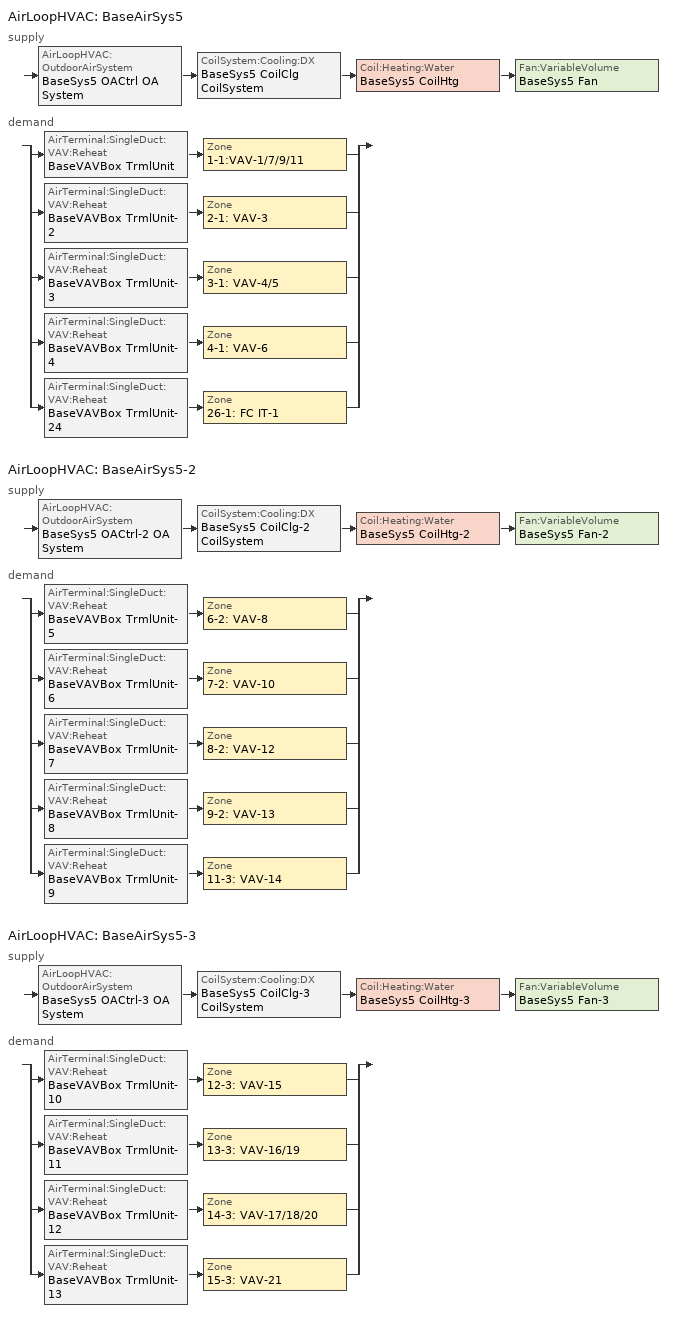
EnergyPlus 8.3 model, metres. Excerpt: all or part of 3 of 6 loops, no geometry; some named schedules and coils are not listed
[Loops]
AirLoopHVAC 'BaseAirSys5'
 supply: AirLoopHVAC:OutdoorAirSystem 'BaseSys5 OACtrl OA System' > CoilSystem:Cooling:DX 'BaseSys5 CoilClg CoilSystem' > Coil:Heating:Water 'BaseSys5 CoilHtg' > Fan:VariableVolume 'BaseSys5 Fan'
 demand: split
  | AirTerminal:SingleDuct:VAV:Reheat 'BaseVAVBox TrmlUnit' > Zone '1-1:VAV-1/7/9/11'
  | AirTerminal:SingleDuct:VAV:Reheat 'BaseVAVBox TrmlUnit-2' > Zone '2-1: VAV-3'
  | AirTerminal:SingleDuct:VAV:Reheat 'BaseVAVBox TrmlUnit-3' > Zone '3-1: VAV-4/5'
  | AirTerminal:SingleDuct:VAV:Reheat 'BaseVAVBox TrmlUnit-4' > Zone '4-1: VAV-6'
  | AirTerminal:SingleDuct:VAV:Reheat 'BaseVAVBox TrmlUnit-24' > Zone '26-1: FC IT-1'
AirLoopHVAC 'BaseAirSys5-2'
 supply: AirLoopHVAC:OutdoorAirSystem 'BaseSys5 OACtrl-2 OA System' > CoilSystem:Cooling:DX 'BaseSys5 CoilClg-2 CoilSystem' > Coil:Heating:Water 'BaseSys5 CoilHtg-2' > Fan:VariableVolume 'BaseSys5 Fan-2'
 demand: split
  | AirTerminal:SingleDuct:VAV:Reheat 'BaseVAVBox TrmlUnit-5' > Zone '6-2: VAV-8'
  | AirTerminal:SingleDuct:VAV:Reheat 'BaseVAVBox TrmlUnit-6' > Zone '7-2: VAV-10'
  | AirTerminal:SingleDuct:VAV:Reheat 'BaseVAVBox TrmlUnit-7' > Zone '8-2: VAV-12'
  | AirTerminal:SingleDuct:VAV:Reheat 'BaseVAVBox TrmlUnit-8' > Zone '9-2: VAV-13'
  | AirTerminal:SingleDuct:VAV:Reheat 'BaseVAVBox TrmlUnit-9' > Zone '11-3: VAV-14'
AirLoopHVAC 'BaseAirSys5-3'
 supply: AirLoopHVAC:OutdoorAirSystem 'BaseSys5 OACtrl-3 OA System' > CoilSystem:Cooling:DX 'BaseSys5 CoilClg-3 CoilSystem' > Coil:Heating:Water 'BaseSys5 CoilHtg-3' > Fan:VariableVolume 'BaseSys5 Fan-3'
 demand: split
  | AirTerminal:SingleDuct:VAV:Reheat 'BaseVAVBox TrmlUnit-10' > Zone '12-3: VAV-15'
  | AirTerminal:SingleDuct:VAV:Reheat 'BaseVAVBox TrmlUnit-11' > Zone '13-3: VAV-16/19'
  | AirTerminal:SingleDuct:VAV:Reheat 'BaseVAVBox TrmlUnit-12' > Zone '14-3: VAV-17/18/20'
  | AirTerminal:SingleDuct:VAV:Reheat 'BaseVAVBox TrmlUnit-13' > Zone '15-3: VAV-21'
[SizingPeriod:DesignDay] Day of Month=21; Day Type=SummerDesignDay; Dry-Bulb Temperature Range Modifier Type=DefaultMultipliers; Humidity Condition Type=Wetbulb; Barometric Pressure {Pa}=101313; Rain Indicator=No; Snow Indicator=No; Daylight Saving Time Indicator=No; Solar Model Indicator=ASHRAETau
Name | Month | Maximum Dry-Bulb Temperature {C} | Daily Dry-Bulb Temperature Range {deltaC} | Wetbulb or DewPoint at Maximum Dry-Bulb {C} | Wind Speed {m/s} | Wind Direction {deg} | ASHRAE Clear Sky Optical Depth for Beam Irradiance (taub) | ASHRAE Clear Sky Optical Depth for Diffuse Irradiance (taud)
OAKLAND-METROPOLITAN-ARP JUL Clg 0.4% Condns DB=>MCWB | 7 | 30 | 7.5 | 19.6 | 4.5 | 270 | 0.374 | 2.387
OAKLAND-METROPOLITAN-ARP JUN Clg 0.4% Condns DB=>MCWB | 6 | 31.4 | 9.2 | 18.7 | 5.4 | 315 | 0.354 | 2.493
OAKLAND-METROPOLITAN-ARP NOV Clg 0.4% Condns DB=>MCWB | 11 | 23.3 | 5.4 | 16.6 | 3.7 | 270 | 0.321 | 2.602
OAKLAND-METROPOLITAN-ARP OCT Clg 0.4% Condns DB=>MCWB | 10 | 28.9 | 9.7 | 15.3 | 6.4 | 45 | 0.338 | 2.525
OAKLAND-METROPOLITAN-ARP SEP Clg 0.4% Condns DB=>MCWB | 9 | 31.5 | 9.1 | 19.1 | 5.5 | 292 | 0.355 | 2.502
[ZoneControl:Thermostat] Control Object Type 1=ThermostatSetpoint:DualSetpoint
Name | Zone or ZoneList | Control Type Schedule | Control Name 1
1-1:VAV-1/7/9/11 Thermostat | 1-1:VAV-1/7/9/11 | 1-1:VAV-1/7/9/11 Thermostat Schedule | 1-1:VAV-1/7/9/11 Thermostat
11-3: VAV-14 Thermostat | 11-3: VAV-14 | 11-3: VAV-14 Thermostat Schedule | 11-3: VAV-14 Thermostat
12-3: VAV-15 Thermostat | 12-3: VAV-15 | 12-3: VAV-15 Thermostat Schedule | 12-3: VAV-15 Thermostat
13-3: VAV-16/19 Thermostat | 13-3: VAV-16/19 | 13-3: VAV-16/19 Thermostat Schedule | 13-3: VAV-16/19 Thermostat
14-3: VAV-17/18/20 Thermostat | 14-3: VAV-17/18/20 | 14-3: VAV-17/18/20 Thermostat Schedule | 14-3: VAV-17/18/20 Thermostat
15-3: VAV-21 Thermostat | 15-3: VAV-21 | 15-3: VAV-21 Thermostat Schedule | 15-3: VAV-21 Thermostat
2-1: VAV-3 Thermostat | 2-1: VAV-3 | 2-1: VAV-3 Thermostat Schedule | 2-1: VAV-3 Thermostat
26-1: FC IT-1 Thermostat | 26-1: FC IT-1 | 26-1: FC IT-1 Thermostat Schedule | 26-1: FC IT-1 Thermostat
3-1: VAV-4/5 Thermostat | 3-1: VAV-4/5 | 3-1: VAV-4/5 Thermostat Schedule | 3-1: VAV-4/5 Thermostat
4-1: VAV-6 Thermostat | 4-1: VAV-6 | 4-1: VAV-6 Thermostat Schedule | 4-1: VAV-6 Thermostat
6-2: VAV-8 Thermostat | 6-2: VAV-8 | 6-2: VAV-8 Thermostat Schedule | 6-2: VAV-8 Thermostat
7-2: VAV-10 Thermostat | 7-2: VAV-10 | 7-2: VAV-10 Thermostat Schedule | 7-2: VAV-10 Thermostat
8-2: VAV-12 Thermostat | 8-2: VAV-12 | 8-2: VAV-12 Thermostat Schedule | 8-2: VAV-12 Thermostat
9-2: VAV-13 Thermostat | 9-2: VAV-13 | 9-2: VAV-13 Thermostat Schedule | 9-2: VAV-13 Thermostat
[ThermostatSetpoint:DualSetpoint]
Name | Heating Setpoint Temperature Schedule | Cooling Setpoint Temperature Schedule
1-1:VAV-1/7/9/11 Thermostat; 2-1: VAV-3 Thermostat; 26-1: FC IT-1 Thermostat; 3-1: VAV-4/5 Thermostat; 4-1: VAV-6 Thermostat | OfficeHtgSetpt | OfficeClgSetpt
11-3: VAV-14 Thermostat; 6-2: VAV-8 Thermostat; 7-2: VAV-10 Thermostat; 8-2: VAV-12 Thermostat; 9-2: VAV-13 Thermostat | ManufacturingHtgSetpt | ManufacturingClgSetpt
12-3: VAV-15 Thermostat; 13-3: VAV-16/19 Thermostat; 14-3: VAV-17/18/20 Thermostat; 15-3: VAV-21 Thermostat | RetailHtgSetpt | RetailClgSetpt
[Fan:ZoneExhaust] Fan Total Efficiency=0.54; System Availability Manager Coupling Mode=Decoupled; Balanced Exhaust Fraction Schedule=On
Name | Availability Schedule | Pressure Rise {Pa} | Maximum Flow Rate {m3/s}
1-1:VAV-1/7/9/11 BaseExhFan | OfficeHVACAvail | 577.949 | 0.44835
12-3: VAV-15 BaseExhFan | RetailHVACAvail | 1098.1 | 0.0471947
13-3: VAV-16/19 BaseExhFan | RetailHVACAvail | 326.249 | 2.04117
14-3: VAV-17/18/20 BaseExhFan | RetailHVACAvail | 375.541 | 0.99109
26-1: FC IT-1 BaseExhFan | OfficeHVACAvail | 219.62 | 0.471947
27-1: UNCON ElecMech BaseExhFan |  | 219.62 | 0.235974
4-1: VAV-6 BaseExhFan | OfficeHVACAvail | 732.067 | 0.0707921
7-2: VAV-10 BaseExhFan | ManufacturingHVACAvail | 627.487 | 0.165182
9-2: VAV-13 BaseExhFan | ManufacturingHVACAvail | 941.23 | 0.165182
[AirTerminal:SingleDuct:VAV:Reheat] Availability Schedule=Always On; Zone Minimum Air Flow Input Method=FixedFlowRate; Constant Minimum Air Flow Fraction=0.3; Maximum Hot Water or Steam Flow Rate {m3/s}=Autosize; Minimum Hot Water or Steam Flow Rate {m3/s}=0; Convergence Tolerance=0.001; Damper Heating Action=Reverse; Maximum Reheat Air Temperature {C}=35
Name | Maximum Air Flow Rate {m3/s} | Fixed Minimum Air Flow Rate {m3/s} | Reheat Coil | Maximum Flow Fraction During Reheat
BaseVAVBox TrmlUnit | 1.05834 | 0.299309 | BaseVAVBox CoilHtg | 0.5
BaseVAVBox TrmlUnit-9 | 0.217207 | 0.0434413 | BaseVAVBox CoilHtg-9 | 0.499999
BaseVAVBox TrmlUnit-10 | 0.913152 | 0.18263 | BaseVAVBox CoilHtg-10 | 0.5
BaseVAVBox TrmlUnit-11 | 0.838018 | 0.182856 | BaseVAVBox CoilHtg-11 | 0.499999
BaseVAVBox TrmlUnit-12 | 0.839406 | 0.167881 | BaseVAVBox CoilHtg-12 | 0.499999
BaseVAVBox TrmlUnit-13 | 0.194782 | 0.0389563 | BaseVAVBox CoilHtg-13 | 0.499999
BaseVAVBox TrmlUnit-2 | 0.277214 | 0.0583327 | BaseVAVBox CoilHtg-2 | 0.499999
BaseVAVBox TrmlUnit-24 | 0.905568 | 0.181113 | BaseVAVBox CoilHtg-24 | 0.499999
BaseVAVBox TrmlUnit-3 | 0.256505 | 0.0842426 | BaseVAVBox CoilHtg-3 | 0.499999
BaseVAVBox TrmlUnit-4 | 0.149665 | 0.0299331 | BaseVAVBox CoilHtg-4 | 0.499998
BaseVAVBox TrmlUnit-5 | 0.10261 | 0.0205221 | BaseVAVBox CoilHtg-5 | 0.500002
BaseVAVBox TrmlUnit-6 | 0.277032 | 0.0821189 | BaseVAVBox CoilHtg-6 | 0.500001
BaseVAVBox TrmlUnit-7 | 0.247761 | 0.0495521 | BaseVAVBox CoilHtg-7 | 0.499999
BaseVAVBox TrmlUnit-8 | 0.603139 | 0.120628 | BaseVAVBox CoilHtg-8 | 0.5
[Coil:Heating:Water] Availability Schedule=Always On Discrete; U-Factor Times Area Value {W/K}=Autosize; Maximum Water Flow Rate {m3/s}=Autosize; Performance Input Method=NominalCapacity; Rated Inlet Water Temperature {C}=82.2; Rated Inlet Air Temperature {C}=16.6; Rated Outlet Water Temperature {C}=71.1; Rated Outlet Air Temperature {C}=32.2; Rated Ratio for Air and Water Convection=0.5
Name | Rated Capacity {W}
BaseSys5 CoilHtg | 4460.25
BaseSys5 CoilHtg-2 | 4766.86
BaseSys5 CoilHtg-3 | 8548.15
[Zone equipment]
1-1:VAV-1/7/9/11: 1-1:VAV-1/7/9/11 BaseExhFan, BaseVAVBox TrmlUnit
11-3: VAV-14: BaseVAVBox TrmlUnit-9
12-3: VAV-15: 12-3: VAV-15 BaseExhFan, BaseVAVBox TrmlUnit-10
13-3: VAV-16/19: 13-3: VAV-16/19 BaseExhFan, BaseVAVBox TrmlUnit-11
14-3: VAV-17/18/20: 14-3: VAV-17/18/20 BaseExhFan, BaseVAVBox TrmlUnit-12
15-3: VAV-21: BaseVAVBox TrmlUnit-13
2-1: VAV-3: BaseVAVBox TrmlUnit-2
26-1: FC IT-1: 26-1: FC IT-1 BaseExhFan, BaseVAVBox TrmlUnit-24
3-1: VAV-4/5: BaseVAVBox TrmlUnit-3
4-1: VAV-6: 4-1: VAV-6 BaseExhFan, BaseVAVBox TrmlUnit-4
6-2: VAV-8: BaseVAVBox TrmlUnit-5
7-2: VAV-10: 7-2: VAV-10 BaseExhFan, BaseVAVBox TrmlUnit-6
8-2: VAV-12: BaseVAVBox TrmlUnit-7
9-2: VAV-13: 9-2: VAV-13 BaseExhFan, BaseVAVBox TrmlUnit-8
[Sizing:Zone] Zone Cooling Design Supply Air Temperature Input Method=TemperatureDifference; Zone Cooling Design Supply Air Temperature {C}=14; Zone Heating Design Supply Air Temperature Input Method=TemperatureDifference; Zone Heating Design Supply Air Temperature {C}=40; Zone Heating Design Supply Air Temperature Difference {deltaC}=13.8889; Zone Cooling Design Supply Air Humidity Ratio {kgWater/kgDryAir}=0.0085; Zone Heating Design Supply Air Humidity Ratio {kgWater/kgDryAir}=0.008; Zone Heating Sizing Factor=1; Zone Cooling Sizing Factor=1; Cooling Design Air Flow Method=DesignDay; Cooling Design Air Flow Rate {m3/s}=0; Cooling Minimum Air Flow per Zone Floor Area {m3/s-m2}=0; Cooling Minimum Air Flow {m3/s}=0; Cooling Minimum Air Flow Fraction=0; Heating Design Air Flow Method=DesignDayWithLimit; Heating Design Air Flow Rate {m3/s}=0; Heating Maximum Air Flow per Zone Floor Area {m3/s-m2}=0; Heating Maximum Air Flow {m3/s}=0; Heating Maximum Air Flow Fraction=0.5
Name | Zone Cooling Design Supply Air Temperature Difference {deltaC} | Design Specification Outdoor Air Object | Design Specification Zone Air Distribution Object
1-1:VAV-1/7/9/11 | 11.1111 | 1-1:VAV-1/7/9/11 Design Specification Outdoor Air | 1-1:VAV-1/7/9/11 Design Spec Zone Air Dist
11-3: VAV-14 | 11.1111 | 11-3: VAV-14 Design Specification Outdoor Air | 11-3: VAV-14 Design Spec Zone Air Dist
12-3: VAV-15 | 11.1111 | 12-3: VAV-15 Design Specification Outdoor Air | 12-3: VAV-15 Design Spec Zone Air Dist
13-3: VAV-16/19 | 11.1111 | 13-3: VAV-16/19 Design Specification Outdoor Air | 13-3: VAV-16/19 Design Spec Zone Air Dist
14-3: VAV-17/18/20 | 11.1111 | 14-3: VAV-17/18/20 Design Specification Outdoor Air | 14-3: VAV-17/18/20 Design Spec Zone Air Dist
15-3: VAV-21 | 11.1111 | 15-3: VAV-21 Design Specification Outdoor Air | 15-3: VAV-21 Design Spec Zone Air Dist
2-1: VAV-3 | 11.1111 | 2-1: VAV-3 Design Specification Outdoor Air | 2-1: VAV-3 Design Spec Zone Air Dist
26-1: FC IT-1 | 8.33333 | 26-1: FC IT-1 Design Specification Outdoor Air | 26-1: FC IT-1 Design Spec Zone Air Dist
3-1: VAV-4/5 | 11.1111 | 3-1: VAV-4/5 Design Specification Outdoor Air | 3-1: VAV-4/5 Design Spec Zone Air Dist
4-1: VAV-6 | 8.33333 | 4-1: VAV-6 Design Specification Outdoor Air | 4-1: VAV-6 Design Spec Zone Air Dist
6-2: VAV-8 | 11.1111 | 6-2: VAV-8 Design Specification Outdoor Air | 6-2: VAV-8 Design Spec Zone Air Dist
7-2: VAV-10 | 11.1111 | 7-2: VAV-10 Design Specification Outdoor Air | 7-2: VAV-10 Design Spec Zone Air Dist
8-2: VAV-12 | 11.1111 | 8-2: VAV-12 Design Specification Outdoor Air | 8-2: VAV-12 Design Spec Zone Air Dist
9-2: VAV-13 | 11.1111 | 9-2: VAV-13 Design Specification Outdoor Air | 9-2: VAV-13 Design Spec Zone Air Dist
[DesignSpecification:ZoneAirDistribution] Zone Air Distribution Effectiveness in Cooling Mode=1; Zone Air Distribution Effectiveness in Heating Mode=1
1-1:VAV-1/7/9/11 Design Spec Zone Air Dist; 11-3: VAV-14 Design Spec Zone Air Dist; 12-3: VAV-15 Design Spec Zone Air Dist; 13-3: VAV-16/19 Design Spec Zone Air Dist; 14-3: VAV-17/18/20 Design Spec Zone Air Dist; 15-3: VAV-21 Design Spec Zone Air Dist; 2-1: VAV-3 Design Spec Zone Air Dist; 26-1: FC IT-1 Design Spec Zone Air Dist; 3-1: VAV-4/5 Design Spec Zone Air Dist; 4-1: VAV-6 Design Spec Zone Air Dist; 6-2: VAV-8 Design Spec Zone Air Dist; 7-2: VAV-10 Design Spec Zone Air Dist; 8-2: VAV-12 Design Spec Zone Air Dist; 9-2: VAV-13 Design Spec Zone Air Dist
[Controller:MechanicalVentilation] Demand Controlled Ventilation=No; System Outdoor Air Method=ZoneSum
Name | Availability Schedule | Zone Name 1 | Design Specification Outdoor Air Object Name 1 | Design Specification Zone Air Distribution Object Name 1 | Zone Name 2 | Design Specification Outdoor Air Object Name 2 | Design Specification Zone Air Distribution Object Name 2 | Zone Name 3 | Design Specification Outdoor Air Object Name 3 | Design Specification Zone Air Distribution Object Name 3 | Zone Name 4 | Design Specification Outdoor Air Object Name 4 | Design Specification Zone Air Distribution Object Name 4 | Zone Name 5 | Design Specification Outdoor Air Object Name 5 | Design Specification Zone Air Distribution Object Name 5
BaseSys5 OACtrl Mech Vent Controller | BaseSys5 OACtrl Schedule | 1-1:VAV-1/7/9/11 | 1-1:VAV-1/7/9/11 Design Specification Outdoor Air | 1-1:VAV-1/7/9/11 Design Spec Zone Air Dist | 2-1: VAV-3 | 2-1: VAV-3 Design Specification Outdoor Air | 2-1: VAV-3 Design Spec Zone Air Dist | 26-1: FC IT-1 | 26-1: FC IT-1 Design Specification Outdoor Air | 26-1: FC IT-1 Design Spec Zone Air Dist | 3-1: VAV-4/5 | 3-1: VAV-4/5 Design Specification Outdoor Air | 3-1: VAV-4/5 Design Spec Zone Air Dist | 4-1: VAV-6 | 4-1: VAV-6 Design Specification Outdoor Air | 4-1: VAV-6 Design Spec Zone Air Dist
BaseSys5 OACtrl-2 Mech Vent Controller | BaseSys5 OACtrl-2 Schedule | 11-3: VAV-14 | 11-3: VAV-14 Design Specification Outdoor Air | 11-3: VAV-14 Design Spec Zone Air Dist | 6-2: VAV-8 | 6-2: VAV-8 Design Specification Outdoor Air | 6-2: VAV-8 Design Spec Zone Air Dist | 7-2: VAV-10 | 7-2: VAV-10 Design Specification Outdoor Air | 7-2: VAV-10 Design Spec Zone Air Dist | 8-2: VAV-12 | 8-2: VAV-12 Design Specification Outdoor Air | 8-2: VAV-12 Design Spec Zone Air Dist | 9-2: VAV-13 | 9-2: VAV-13 Design Specification Outdoor Air | 9-2: VAV-13 Design Spec Zone Air Dist
BaseSys5 OACtrl-3 Mech Vent Controller | BaseSys5 OACtrl-3 Schedule | 12-3: VAV-15 | 12-3: VAV-15 Design Specification Outdoor Air | 12-3: VAV-15 Design Spec Zone Air Dist | 13-3: VAV-16/19 | 13-3: VAV-16/19 Design Specification Outdoor Air | 13-3: VAV-16/19 Design Spec Zone Air Dist | 14-3: VAV-17/18/20 | 14-3: VAV-17/18/20 Design Specification Outdoor Air | 14-3: VAV-17/18/20 Design Spec Zone Air Dist | 15-3: VAV-21 | 15-3: VAV-21 Design Specification Outdoor Air | 15-3: VAV-21 Design Spec Zone Air Dist
[DesignSpecification:OutdoorAir] Outdoor Air Method=Maximum; Outdoor Air Flow per Person {m3/s-person}=0; Outdoor Air Flow per Zone Floor Area {m3/s-m2}=0.000762; Outdoor Air Flow per Zone {m3/s}=0; Outdoor Air Flow Air Changes per Hour {1/hr}=0
1-1:VAV-1/7/9/11 Design Specification Outdoor Air; 11-3: VAV-14 Design Specification Outdoor Air; 12-3: VAV-15 Design Specification Outdoor Air; 13-3: VAV-16/19 Design Specification Outdoor Air; 14-3: VAV-17/18/20 Design Specification Outdoor Air; 15-3: VAV-21 Design Specification Outdoor Air; 2-1: VAV-3 Design Specification Outdoor Air; 26-1: FC IT-1 Design Specification Outdoor Air; 3-1: VAV-4/5 Design Specification Outdoor Air; 4-1: VAV-6 Design Specification Outdoor Air; 6-2: VAV-8 Design Specification Outdoor Air; 7-2: VAV-10 Design Specification Outdoor Air; 8-2: VAV-12 Design Specification Outdoor Air; 9-2: VAV-13 Design Specification Outdoor Air
[AirLoopHVAC]
Name | Design Supply Air Flow Rate {m3/s}
BaseAirSys5 | 2.44327
BaseAirSys5-2 | 1.42883
BaseAirSys5-3 | 3.04877
[Sizing:System] Type of Load to Size On=Sensible; Design Outdoor Air Flow Rate {m3/s}=Autosize; Central Heating Maximum System Air Flow Ratio=0.5; Preheat Design Temperature {C}=5.68434e-14; Preheat Design Humidity Ratio {kgWater/kgDryAir}=0; Precool Design Temperature {C}=5.68434e-14; Precool Design Humidity Ratio {kgWater/kgDryAir}=0; Central Cooling Design Supply Air Temperature {C}=12.7778; Central Heating Design Supply Air Temperature {C}=15.5556; Type of Zone Sum to Use=Coincident; 100% Outdoor Air in Cooling=No; 100% Outdoor Air in Heating=No; Central Cooling Design Supply Air Humidity Ratio {kgWater/kgDryAir}=0.0085; Central Heating Design Supply Air Humidity Ratio {kgWater/kgDryAir}=0.008; Cooling Supply Air Flow Rate Method=DesignDay; Cooling Supply Air Flow Rate {m3/s}=0; Cooling Supply Air Flow Rate Per Floor Area {m3/s-m2}=0.00996765; Cooling Fraction of Autosized Cooling Supply Air Flow Rate=1; Cooling Supply Air Flow Rate Per Unit Cooling Capacity {m3/s-W}=3.94755e-05; Heating Supply Air Flow Rate Method=DesignDay; Heating Supply Air Flow Rate {m3/s}=0; Heating Supply Air Flow Rate Per Floor Area {m3/s-m2}=0.00996765; Heating Fraction of Autosized Heating Supply Air Flow Rate=1; Heating Fraction of Autosized Cooling Supply Air Flow Rate=1; Heating Supply Air Flow Rate Per Unit Heating Capacity {m3/s-W}=3.15882e-05; System Outdoor Air Method=ZoneSum; Zone Maximum Outdoor Air Fraction=1; Cooling Design Capacity Method=CoolingDesignCapacity; Cooling Design Capacity {W}=Autosize; Cooling Design Capacity Per Floor Area {W/m2}=234.7; Fraction of Autosized Cooling Design Capacity=1; Heating Design Capacity Method=HeatingDesignCapacity; Heating Design Capacity {W}=Autosize; Heating Design Capacity Per Floor Area {W/m2}=157; Fraction of Autosized Heating Design Capacity=1; Central Cooling Capacity Control Method=OnOff
BaseAirSys5; BaseAirSys5-2; BaseAirSys5-3
[Controller:WaterCoil] Control Variable=Temperature; Action=Normal; Actuator Variable=Flow; Controller Convergence Tolerance {deltaC}=0.1; Minimum Actuated Flow {m3/s}=0
Name | Maximum Actuated Flow {m3/s}
Controller Water Coil 1 | 0.000120163
Controller Water Coil 2 | 0.000128423
Controller Water Coil 3 | 0.000230294
[AvailabilityManager:NightCycle] Applicability Schedule=Always On Discrete; Control Type=CycleOnAny; Thermostat Tolerance {deltaC}=1.11111; Cycling Run Time {s}=1800
Name | Fan Schedule
Availability Manager Night Cycle 1; Availability Manager Night Cycle 4 | OfficeHVACAvail
Availability Manager Night Cycle 2 | ManufacturingHVACAvail
Availability Manager Night Cycle 3 | RetailHVACAvail
[Controller:OutdoorAir] Minimum Outdoor Air Flow Rate {m3/s}=Autosize; Maximum Outdoor Air Flow Rate {m3/s}=Autosize; Economizer Control Type=DifferentialDryBulb; Economizer Control Action Type=ModulateFlow; Economizer Maximum Limit Enthalpy {J/kg}=64000; Lockout Type=NoLockout; Minimum Limit Type=FixedMinimum; High Humidity Control=No; Control High Indoor Humidity Based on Outdoor Humidity Ratio=Yes; Heat Recovery Bypass Control Type=BypassWhenWithinEconomizerLimits
Name | Minimum Outdoor Air Schedule | Maximum Fraction of Outdoor Air Schedule | Mechanical Ventilation Controller
BaseSys5 OACtrl | BaseSys5 OACtrl Schedule | BaseSys5 OACtrl Max OA Schedule | BaseSys5 OACtrl Mech Vent Controller
BaseSys5 OACtrl-2 | BaseSys5 OACtrl-2 Schedule | BaseSys5 OACtrl-2 Max OA Schedule | BaseSys5 OACtrl-2 Mech Vent Controller
BaseSys5 OACtrl-3 | BaseSys5 OACtrl-3 Schedule | BaseSys5 OACtrl-3 Max OA Schedule | BaseSys5 OACtrl-3 Mech Vent Controller
[AvailabilityManager:Scheduled] Schedule=Always On Discrete
BaseSys5 OACtrl OA System Availability Manager; BaseSys5 OACtrl-2 OA System Availability Manager; BaseSys5 OACtrl-3 OA System Availability Manager; BaseSys5 OACtrl-4 OA System Availability Manager
[Fan:VariableVolume] Fan Power Minimum Flow Rate Input Method=FixedFlowRate; Fan Power Minimum Flow Fraction=0; Motor In Airstream Fraction=1; Fan Power Coefficient 5=0
Name | Availability Schedule | Fan Total Efficiency | Pressure Rise {Pa} | Maximum Flow Rate {m3/s} | Fan Power Minimum Air Flow Rate {m3/s} | Motor Efficiency | Fan Power Coefficient 1 | Fan Power Coefficient 2 | Fan Power Coefficient 3 | Fan Power Coefficient 4
BaseRelief Fan | OfficeHVACAvail | 0.342 | 186.817 | 1.28442 | 0 | 0.855 | 0.070429 | 0.38533 | -0.460864 | 1.0092
BaseSys5 Fan | OfficeHVACAvail | 0.537 | 871.811 | 2.44327 | 0.65293 | 0.895 | 0.04076 | 0.088045 | -0.072926 | 0.94374
BaseRelief Fan-2 | ManufacturingHVACAvail | 0.342 | 186.817 | 1.00629 | 0 | 0.855 | 0.070429 | 0.38533 | -0.460864 | 1.0092
BaseSys5 Fan-2 | ManufacturingHVACAvail | 0.537 | 871.811 | 1.42883 | 0.316262 | 0.895 | 0.04076 | 0.088045 | -0.072926 | 0.94374
BaseRelief Fan-3 | RetailHVACAvail | 0.342 | 186.817 | 0 | 0 | 0.855 | 0.070429 | 0.38533 | -0.460864 | 1.0092
BaseSys5 Fan-3 | RetailHVACAvail | 0.5502 | 871.811 | 3.04877 | 0.572326 | 0.917 | 0.04076 | 0.088045 | -0.072926 | 0.94374
[SetpointManager:MixedAir] Control Variable=Temperature
Name | Setpoint Node or NodeList
BaseSys5 OACtrl OA System Mixed Air Node OS Default SPM | BaseSys5 OACtrl OA System Mixed Air Node
BaseSys5 CoilClg Outlet Node OS Default SPM | BaseSys5 CoilClg Outlet Node
BaseSys5 CoilHtg Air Outlet Node OS Default SPM | BaseSys5 CoilHtg Air Outlet Node
BaseSys5 OACtrl-2 OA System Mixed Air Node OS Default SPM | BaseSys5 OACtrl-2 OA System Mixed Air Node
BaseSys5 CoilClg-2 Outlet Node OS Default SPM | BaseSys5 CoilClg-2 Outlet Node
BaseSys5 CoilHtg-2 Air Outlet Node OS Default SPM | BaseSys5 CoilHtg-2 Air Outlet Node
BaseSys5 OACtrl-3 OA System Mixed Air Node OS Default SPM | BaseSys5 OACtrl-3 OA System Mixed Air Node
BaseSys5 CoilClg-3 Outlet Node OS Default SPM | BaseSys5 CoilClg-3 Outlet Node
BaseSys5 CoilHtg-3 Air Outlet Node OS Default SPM | BaseSys5 CoilHtg-3 Air Outlet Node
[CoilSystem:Cooling:DX] Availability Schedule=Always On
Name | Cooling Coil
BaseSys5 CoilClg CoilSystem | BaseSys5 CoilClg
BaseSys5 CoilClg-2 CoilSystem | BaseSys5 CoilClg-2
BaseSys5 CoilClg-3 CoilSystem | BaseSys5 CoilClg-3
[Coil:Cooling:DX:TwoSpeed] Availability Schedule=Always On; High Speed Rated Sensible Heat Ratio=Autosize; Total Cooling Capacity Function of Temperature Curve=CoilClgDXQRatio_fTwbToadbSI; Total Cooling Capacity Function of Flow Fraction Curve=CoilClgDXDblQRatio_fCFMRatio; Energy Input Ratio Function of Temperature Curve=CoilClgDXEIRRatio_fTwbToadbSI; Energy Input Ratio Function of Flow Fraction Curve=CoilClgDXDblEIRRatio_fCFMRatio; Part Load Fraction Correlation Curve=CoilClgDXEIRRatio_fQFrac; Low Speed Gross Rated Sensible Heat Ratio=Autosize; Condenser Type=AirCooled; High Speed Evaporative Condenser Effectiveness=0; Low Speed Evaporative Condenser Effectiveness=0; Basin Heater Capacity {W/K}=0; Basin Heater Setpoint Temperature {C}=10
Name | High Speed Gross Rated Total Cooling Capacity {W} | High Speed Gross Rated Cooling COP {W/W} | High Speed Rated Air Flow Rate {m3/s} | Low Speed Gross Rated Total Cooling Capacity {W} | Low Speed Gross Rated Cooling COP {W/W} | Low Speed Rated Air Flow Rate {m3/s} | Low Speed Total Cooling Capacity Function of Temperature Curve | Low Speed Energy Input Ratio Function of Temperature Curve
BaseSys5 CoilClg | 44761.9 | 3.82705 | 2.44327 | 22381 | 3.82705 | 1.22163 | CoilClgDXQRatio_fTwbToadbSI 1 | CoilClgDXEIRRatio_fTwbToadbSI 1
BaseSys5 CoilClg-2 | 25972.6 | 3.90941 | 1.42883 | 12986.3 | 3.90941 | 0.714413 | CoilClgDXQRatio_fTwbToadbSI 2 | CoilClgDXEIRRatio_fTwbToadbSI 2
BaseSys5 CoilClg-3 | 55300.5 | 3.82705 | 3.04877 | 27650.2 | 3.82705 | 1.52439 | CoilClgDXQRatio_fTwbToadbSI 3 | CoilClgDXEIRRatio_fTwbToadbSI 3
[SetpointManager:Warmest] Control Variable=Temperature; Minimum Setpoint Temperature {C}=12.7778; Maximum Setpoint Temperature {C}=15.5556; Strategy=MaximumTemperature
Name | HVAC Air Loop | Setpoint Node or NodeList
Setpoint Manager Warmest 1 | BaseAirSys5 | BaseSys5 Fan Outlet Node
Setpoint Manager Warmest 2 | BaseAirSys5-2 | BaseSys5 Fan-2 Outlet Node
Setpoint Manager Warmest 3 | BaseAirSys5-3 | BaseSys5 Fan-3 Outlet Node
[Schedule:Year]
OfficeHtgSetpt: OfficeHtgSetptWk, 1, 1, 12, 31
OfficeClgSetpt: OfficeClgSetptWk, 1, 1, 12, 31
OfficeHVACAvail: OfficeHVACAvailWk, 1, 1, 12, 31
On: OnWk, 1, 1, 12, 31
Always On: Schedule:Week:Daily {b7a330c0-8b63-4a4c-983c-817564db2a2f}, 1, 1, 12, 31
BaseSys5 OACtrl Schedule: BaseSys5 OACtrl Schedule Week 1, 1, 1, 12, 31
ManufacturingHtgSetpt: ManufacturingHtgSetptWk, 1, 1, 12, 31
ManufacturingClgSetpt: ManufacturingClgSetptWk, 1, 1, 12, 31
BaseSys5 OACtrl-2 Schedule: BaseSys5 OACtrl-2 Schedule Week 1, 1, 1, 12, 31
RetailHtgSetpt: RetailHtgSetptWk, 1, 1, 12, 31
RetailClgSetpt: RetailClgSetptWk, 1, 1, 12, 31
RetailHVACAvail: RetailHVACAvailWk, 1, 1, 12, 31
BaseSys5 OACtrl-3 Schedule: BaseSys5 OACtrl-3 Schedule Week 1, 1, 1, 12, 31
ManufacturingHVACAvail: ManufacturingHVACAvailWk, 1, 1, 12, 31
BaseSys5 OACtrl Max OA Schedule: Schedule:Week:Daily {64f85ecd-1662-437f-aa6b-31e89d4397fc}, 1, 1, 12, 31
BaseSys5 OACtrl-2 Max OA Schedule: Schedule:Week:Daily {cca8ce2b-cd95-444d-8f8e-bbe350746c32}, 1, 1, 12, 31
BaseSys5 OACtrl-3 Max OA Schedule: Schedule:Week:Daily {bcc73621-64ee-4d66-83b8-5ba6aa387b93}, 1, 1, 12, 31
[Schedule:Week:Daily]
OfficeHtgSetptWk: OfficeHtgSetptSun, OfficeHtgSetptWD, OfficeHtgSetptWD, OfficeHtgSetptWD, OfficeHtgSetptWD, OfficeHtgSetptWD, OfficeHtgSetptSat, OfficeHtgSetptSun, OfficeHtgSetptWD, OfficeHtgSetptWD, OfficeHtgSetptSun, OfficeHtgSetptSun
OfficeClgSetptWk: OfficeClgSetptSun, OfficeClgSetptWD, OfficeClgSetptWD, OfficeClgSetptWD, OfficeClgSetptWD, OfficeClgSetptWD, OfficeClgSetptSat, OfficeClgSetptSun, OfficeClgSetptWD, OfficeClgSetptWD, OfficeClgSetptSun, OfficeClgSetptSun
OfficeHVACAvailWk: OfficeHVACAvailSun, OfficeHVACAvailWD, OfficeHVACAvailWD, OfficeHVACAvailWD, OfficeHVACAvailWD, OfficeHVACAvailWD, OfficeHVACAvailSat, OfficeHVACAvailSun, AllOnHVACAvailDay, AllOnHVACAvailDay, OfficeHVACAvailSun, OfficeHVACAvailSun
OnWk: OnDay, OnDay, OnDay, OnDay, OnDay, OnDay, OnDay, OnDay, OnDay, OnDay, OnDay, OnDay
Schedule:Week:Daily {b7a330c0-8b63-4a4c-983c-817564db2a2f}: Schedule Day 1, Schedule Day 1, Schedule Day 1, Schedule Day 1, Schedule Day 1, Schedule Day 1, Schedule Day 1, Schedule Day 1, Schedule Day 1, Schedule Day 1, Schedule Day 1, Schedule Day 1
BaseSys5 OACtrl Schedule Week 1: BaseSys5 OACtrl Schedule Week 1 Sunday, BaseSys5 OACtrl Schedule Week 1 Monday, BaseSys5 OACtrl Schedule Week 1 Tuesday, BaseSys5 OACtrl Schedule Week 1 Wednesday, BaseSys5 OACtrl Schedule Week 1 Thursday, BaseSys5 OACtrl Schedule Week 1 Friday, BaseSys5 OACtrl Schedule Week 1 Saturday, BaseSys5 OACtrl Schedule Week 1 Holiday, BaseSys5 OACtrl Schedule Week 1 Summer, BaseSys5 OACtrl Schedule Week 1 Winter, BaseSys5 OACtrl Schedule Week 1 Custom 1, BaseSys5 OACtrl Schedule Week 1 Custom 2
ManufacturingHtgSetptWk: ManufacturingHtgSetptSun, ManufacturingHtgSetptWD, ManufacturingHtgSetptWD, ManufacturingHtgSetptWD, ManufacturingHtgSetptWD, ManufacturingHtgSetptWD, ManufacturingHtgSetptSat, ManufacturingHtgSetptSun, ManufacturingHtgSetptWD, ManufacturingHtgSetptWD, ManufacturingHtgSetptSun, ManufacturingHtgSetptSun
ManufacturingClgSetptWk: ManufacturingClgSetptSun, ManufacturingClgSetptWD, ManufacturingClgSetptWD, ManufacturingClgSetptWD, ManufacturingClgSetptWD, ManufacturingClgSetptWD, ManufacturingClgSetptSat, ManufacturingClgSetptSun, ManufacturingClgSetptWD, ManufacturingClgSetptWD, ManufacturingClgSetptSun, ManufacturingClgSetptSun
BaseSys5 OACtrl-2 Schedule Week 1: BaseSys5 OACtrl-2 Schedule Week 1 Sunday, BaseSys5 OACtrl-2 Schedule Week 1 Monday, BaseSys5 OACtrl-2 Schedule Week 1 Tuesday, BaseSys5 OACtrl-2 Schedule Week 1 Wednesday, BaseSys5 OACtrl-2 Schedule Week 1 Thursday, BaseSys5 OACtrl-2 Schedule Week 1 Friday, BaseSys5 OACtrl-2 Schedule Week 1 Saturday, BaseSys5 OACtrl-2 Schedule Week 1 Holiday, BaseSys5 OACtrl-2 Schedule Week 1 Summer, BaseSys5 OACtrl-2 Schedule Week 1 Winter, BaseSys5 OACtrl-2 Schedule Week 1 Custom 1, BaseSys5 OACtrl-2 Schedule Week 1 Custom 2
RetailHtgSetptWk: RetailHtgSetptSun, RetailHtgSetptWD, RetailHtgSetptWD, RetailHtgSetptWD, RetailHtgSetptWD, RetailHtgSetptWD, RetailHtgSetptSat, RetailHtgSetptSun, RetailHtgSetptWD, RetailHtgSetptWD, RetailHtgSetptSun, RetailHtgSetptSun
RetailClgSetptWk: RetailClgSetptSun, RetailClgSetptWD, RetailClgSetptWD, RetailClgSetptWD, RetailClgSetptWD, RetailClgSetptWD, RetailClgSetptSat, RetailClgSetptSun, RetailClgSetptWD, RetailClgSetptWD, RetailClgSetptSun, RetailClgSetptSun
RetailHVACAvailWk: RetailHVACAvailSun, RetailHVACAvailWD, RetailHVACAvailWD, RetailHVACAvailWD, RetailHVACAvailWD, RetailHVACAvailWD, RetailHVACAvailSat, RetailHVACAvailSun, AllOnHVACAvailDay, AllOnHVACAvailDay, RetailHVACAvailSun, RetailHVACAvailSun
BaseSys5 OACtrl-3 Schedule Week 1: BaseSys5 OACtrl-3 Schedule Week 1 Sunday, BaseSys5 OACtrl-3 Schedule Week 1 Monday, BaseSys5 OACtrl-3 Schedule Week 1 Tuesday, BaseSys5 OACtrl-3 Schedule Week 1 Wednesday, BaseSys5 OACtrl-3 Schedule Week 1 Thursday, BaseSys5 OACtrl-3 Schedule Week 1 Friday, BaseSys5 OACtrl-3 Schedule Week 1 Saturday, BaseSys5 OACtrl-3 Schedule Week 1 Holiday, BaseSys5 OACtrl-3 Schedule Week 1 Summer, BaseSys5 OACtrl-3 Schedule Week 1 Winter, BaseSys5 OACtrl-3 Schedule Week 1 Custom 1, BaseSys5 OACtrl-3 Schedule Week 1 Custom 2
ManufacturingHVACAvailWk: ManufacturingHVACAvailSun, ManufacturingHVACAvailWD, ManufacturingHVACAvailWD, ManufacturingHVACAvailWD, ManufacturingHVACAvailWD, ManufacturingHVACAvailWD, ManufacturingHVACAvailSat, ManufacturingHVACAvailSun, ManufacturingHVACAvailWD, ManufacturingHVACAvailWD, ManufacturingHVACAvailSun, ManufacturingHVACAvailSun
Schedule:Week:Daily {64f85ecd-1662-437f-aa6b-31e89d4397fc}: Schedule Day 2, Schedule Day 2, Schedule Day 2, Schedule Day 2, Schedule Day 2, Schedule Day 2, Schedule Day 2, Schedule Day 2, Schedule Day 2, Schedule Day 2, Schedule Day 2, Schedule Day 2
Schedule:Week:Daily {cca8ce2b-cd95-444d-8f8e-bbe350746c32}: Schedule Day 3, Schedule Day 3, Schedule Day 3, Schedule Day 3, Schedule Day 3, Schedule Day 3, Schedule Day 3, Schedule Day 3, Schedule Day 3, Schedule Day 3, Schedule Day 3, Schedule Day 3
Schedule:Week:Daily {bcc73621-64ee-4d66-83b8-5ba6aa387b93}: Schedule Day 4, Schedule Day 4, Schedule Day 4, Schedule Day 4, Schedule Day 4, Schedule Day 4, Schedule Day 4, Schedule Day 4, Schedule Day 4, Schedule Day 4, Schedule Day 4, Schedule Day 4
[Schedule:Day:Interval]
OnDay; AllOnHVACAvailDay; BaseSys5 OACtrl Schedule Week 1 Summer; BaseSys5 OACtrl Schedule Week 1 Winter; BaseSys5 OACtrl-3 Schedule Week 1 Summer; BaseSys5 OACtrl-3 Schedule Week 1 Winter: No, 01:00, 1, 02:00, 1, 03:00, 1, 04:00, 1, 05:00, 1, 06:00, 1, 07:00, 1, 08:00, 1, 09:00, 1, 10:00, 1, 11:00, 1, 12:00, 1, 13:00, 1, 14:00, 1, 15:00, 1, 16:00, 1, 17:00, 1, 18:00, 1, 19:00, 1, 20:00, 1, 21:00, 1, 22:00, 1, 23:00, 1, 24:00, 1
OfficeHtgSetptSun; ManufacturingHtgSetptSun: No, 01:00, 15.5556, 02:00, 15.5556, 03:00, 15.5556, 04:00, 15.5556, 05:00, 15.5556, 06:00, 15.5556, 07:00, 15.5556, 08:00, 15.5556, 09:00, 15.5556, 10:00, 15.5556, 11:00, 15.5556, 12:00, 15.5556, 13:00, 15.5556, 14:00, 15.5556, 15:00, 15.5556, 16:00, 15.5556, 17:00, 15.5556, 18:00, 15.5556, 19:00, 15.5556, 20:00, 15.5556, 21:00, 15.5556, 22:00, 15.5556, 23:00, 15.5556, 24:00, 15.5556
OfficeHtgSetptWD; ManufacturingHtgSetptWD: No, 01:00, 15.5556, 02:00, 15.5556, 03:00, 15.5556, 04:00, 15.5556, 05:00, 15.5556, 06:00, 21.1111, 07:00, 21.1111, 08:00, 21.1111, 09:00, 21.1111, 10:00, 21.1111, 11:00, 21.1111, 12:00, 21.1111, 13:00, 21.1111, 14:00, 21.1111, 15:00, 21.1111, 16:00, 21.1111, 17:00, 21.1111, 18:00, 21.1111, 19:00, 21.1111, 20:00, 21.1111, 21:00, 21.1111, 22:00, 21.1111, 23:00, 21.1111, 24:00, 21.1111
OfficeHtgSetptSat; ManufacturingHtgSetptSat: No, 01:00, 15.5556, 02:00, 15.5556, 03:00, 15.5556, 04:00, 15.5556, 05:00, 15.5556, 06:00, 21.1111, 07:00, 21.1111, 08:00, 21.1111, 09:00, 21.1111, 10:00, 21.1111, 11:00, 21.1111, 12:00, 21.1111, 13:00, 21.1111, 14:00, 21.1111, 15:00, 21.1111, 16:00, 21.1111, 17:00, 21.1111, 18:00, 21.1111, 19:00, 21.1111, 20:00, 15.5556, 21:00, 15.5556, 22:00, 15.5556, 23:00, 15.5556, 24:00, 15.5556
OfficeClgSetptSun; ManufacturingClgSetptSun: No, 01:00, 29.4444, 02:00, 29.4444, 03:00, 29.4444, 04:00, 29.4444, 05:00, 29.4444, 06:00, 29.4444, 07:00, 29.4444, 08:00, 29.4444, 09:00, 29.4444, 10:00, 29.4444, 11:00, 29.4444, 12:00, 29.4444, 13:00, 29.4444, 14:00, 29.4444, 15:00, 29.4444, 16:00, 29.4444, 17:00, 29.4444, 18:00, 29.4444, 19:00, 29.4444, 20:00, 29.4444, 21:00, 29.4444, 22:00, 29.4444, 23:00, 29.4444, 24:00, 29.4444
OfficeClgSetptWD; ManufacturingClgSetptWD: No, 01:00, 29.4444, 02:00, 29.4444, 03:00, 29.4444, 04:00, 29.4444, 05:00, 29.4444, 06:00, 23.8889, 07:00, 23.8889, 08:00, 23.8889, 09:00, 23.8889, 10:00, 23.8889, 11:00, 23.8889, 12:00, 23.8889, 13:00, 23.8889, 14:00, 23.8889, 15:00, 23.8889, 16:00, 23.8889, 17:00, 23.8889, 18:00, 23.8889, 19:00, 23.8889, 20:00, 23.8889, 21:00, 23.8889, 22:00, 23.8889, 23:00, 23.8889, 24:00, 23.8889
OfficeClgSetptSat; ManufacturingClgSetptSat: No, 01:00, 29.4444, 02:00, 29.4444, 03:00, 29.4444, 04:00, 29.4444, 05:00, 29.4444, 06:00, 23.8889, 07:00, 23.8889, 08:00, 23.8889, 09:00, 23.8889, 10:00, 23.8889, 11:00, 23.8889, 12:00, 23.8889, 13:00, 23.8889, 14:00, 23.8889, 15:00, 23.8889, 16:00, 23.8889, 17:00, 23.8889, 18:00, 23.8889, 19:00, 23.8889, 20:00, 29.4444, 21:00, 29.4444, 22:00, 29.4444, 23:00, 29.4444, 24:00, 29.4444
OfficeHVACAvailSun; ManufacturingHVACAvailSun: No, 01:00, 0, 02:00, 0, 03:00, 0, 04:00, 0, 05:00, 0, 06:00, 1, 07:00, 1, 08:00, 1, 09:00, 1, 10:00, 1, 11:00, 1, 12:00, 1, 13:00, 1, 14:00, 1, 15:00, 1, 16:00, 1, 17:00, 1, 18:00, 1, 19:00, 0, 20:00, 0, 21:00, 0, 22:00, 0, 23:00, 0, 24:00, 0
OfficeHVACAvailWD; ManufacturingHVACAvailWD: No, 01:00, 0, 02:00, 0, 03:00, 0, 04:00, 0, 05:00, 0, 06:00, 1, 07:00, 1, 08:00, 1, 09:00, 1, 10:00, 1, 11:00, 1, 12:00, 1, 13:00, 1, 14:00, 1, 15:00, 1, 16:00, 1, 17:00, 1, 18:00, 1, 19:00, 1, 20:00, 1, 21:00, 1, 22:00, 1, 23:00, 1, 24:00, 1
OfficeHVACAvailSat; ManufacturingHVACAvailSat: No, 01:00, 0, 02:00, 0, 03:00, 0, 04:00, 0, 05:00, 0, 06:00, 1, 07:00, 1, 08:00, 1, 09:00, 1, 10:00, 1, 11:00, 1, 12:00, 1, 13:00, 1, 14:00, 1, 15:00, 1, 16:00, 1, 17:00, 1, 18:00, 1, 19:00, 1, 20:00, 0, 21:00, 0, 22:00, 0, 23:00, 0, 24:00, 0
Schedule Day 1; Schedule Day 2; Schedule Day 3; Schedule Day 4: No, 24:00, 1
BaseSys5 OACtrl Schedule Week 1 Sunday; BaseSys5 OACtrl Schedule Week 1 Holiday; BaseSys5 OACtrl Schedule Week 1 Custom 1; BaseSys5 OACtrl Schedule Week 1 Custom 2; BaseSys5 OACtrl-2 Schedule Week 1 Sunday; BaseSys5 OACtrl-2 Schedule Week 1 Holiday; BaseSys5 OACtrl-2 Schedule Week 1 Custom 1; BaseSys5 OACtrl-2 Schedule Week 1 Custom 2: No, 01:00, 0, 02:00, 0, 03:00, 0, 04:00, 0, 06:00, 0, 07:00, 1, 08:00, 1, 09:00, 1, 10:00, 1, 11:00, 1, 12:00, 1, 13:00, 1, 14:00, 1, 15:00, 1, 16:00, 1, 17:00, 1, 18:00, 1, 19:00, 0, 20:00, 0, 21:00, 0, 22:00, 0, 23:00, 0, 24:00, 0
BaseSys5 OACtrl Schedule Week 1 Monday; BaseSys5 OACtrl Schedule Week 1 Tuesday; BaseSys5 OACtrl Schedule Week 1 Wednesday; BaseSys5 OACtrl Schedule Week 1 Thursday; BaseSys5 OACtrl Schedule Week 1 Friday; BaseSys5 OACtrl-2 Schedule Week 1 Monday; BaseSys5 OACtrl-2 Schedule Week 1 Tuesday; BaseSys5 OACtrl-2 Schedule Week 1 Wednesday; BaseSys5 OACtrl-2 Schedule Week 1 Thursday; BaseSys5 OACtrl-2 Schedule Week 1 Friday; BaseSys5 OACtrl-2 Schedule Week 1 Summer; BaseSys5 OACtrl-2 Schedule Week 1 Winter: No, 01:00, 0, 02:00, 0, 03:00, 0, 04:00, 0, 06:00, 0, 07:00, 1, 08:00, 1, 09:00, 1, 10:00, 1, 11:00, 1, 12:00, 1, 13:00, 1, 14:00, 1, 15:00, 1, 16:00, 1, 17:00, 1, 18:00, 1, 19:00, 1, 20:00, 1, 21:00, 1, 22:00, 1, 23:00, 1, 24:00, 1
BaseSys5 OACtrl Schedule Week 1 Saturday; BaseSys5 OACtrl-2 Schedule Week 1 Saturday: No, 01:00, 0, 02:00, 0, 03:00, 0, 04:00, 0, 06:00, 0, 07:00, 1, 08:00, 1, 09:00, 1, 10:00, 1, 11:00, 1, 12:00, 1, 13:00, 1, 14:00, 1, 15:00, 1, 16:00, 1, 17:00, 1, 18:00, 1, 19:00, 1, 20:00, 0, 21:00, 0, 22:00, 0, 23:00, 0, 24:00, 0
RetailHtgSetptSun: No, 01:00, 15.5556, 02:00, 15.5556, 03:00, 15.5556, 04:00, 15.5556, 05:00, 15.5556, 06:00, 15.5556, 07:00, 15.5556, 08:00, 15.5556, 09:00, 21.1111, 10:00, 21.1111, 11:00, 21.1111, 12:00, 21.1111, 13:00, 21.1111, 14:00, 21.1111, 15:00, 21.1111, 16:00, 21.1111, 17:00, 21.1111, 18:00, 21.1111, 19:00, 21.1111, 20:00, 15.5556, 21:00, 15.5556, 22:00, 15.5556, 23:00, 15.5556, 24:00, 15.5556
RetailHtgSetptWD: No, 01:00, 15.5556, 02:00, 15.5556, 03:00, 15.5556, 04:00, 15.5556, 05:00, 15.5556, 06:00, 15.5556, 07:00, 21.1111, 08:00, 21.1111, 09:00, 21.1111, 10:00, 21.1111, 11:00, 21.1111, 12:00, 21.1111, 13:00, 21.1111, 14:00, 21.1111, 15:00, 21.1111, 16:00, 21.1111, 17:00, 21.1111, 18:00, 21.1111, 19:00, 21.1111, 20:00, 21.1111, 21:00, 21.1111, 22:00, 15.5556, 23:00, 15.5556, 24:00, 15.5556
RetailHtgSetptSat: No, 01:00, 15.5556, 02:00, 15.5556, 03:00, 15.5556, 04:00, 15.5556, 05:00, 15.5556, 06:00, 15.5556, 07:00, 21.1111, 08:00, 21.1111, 09:00, 21.1111, 10:00, 21.1111, 11:00, 21.1111, 12:00, 21.1111, 13:00, 21.1111, 14:00, 21.1111, 15:00, 21.1111, 16:00, 21.1111, 17:00, 21.1111, 18:00, 21.1111, 19:00, 21.1111, 20:00, 21.1111, 21:00, 21.1111, 22:00, 21.1111, 23:00, 15.5556, 24:00, 15.5556
RetailClgSetptSun: No, 01:00, 29.4444, 02:00, 29.4444, 03:00, 29.4444, 04:00, 29.4444, 05:00, 29.4444, 06:00, 29.4444, 07:00, 29.4444, 08:00, 29.4444, 09:00, 23.8889, 10:00, 23.8889, 11:00, 23.8889, 12:00, 23.8889, 13:00, 23.8889, 14:00, 23.8889, 15:00, 23.8889, 16:00, 23.8889, 17:00, 23.8889, 18:00, 23.8889, 19:00, 23.8889, 20:00, 29.4444, 21:00, 29.4444, 22:00, 29.4444, 23:00, 29.4444, 24:00, 29.4444
RetailClgSetptWD: No, 01:00, 29.4444, 02:00, 29.4444, 03:00, 29.4444, 04:00, 29.4444, 05:00, 29.4444, 06:00, 29.4444, 07:00, 23.8889, 08:00, 23.8889, 09:00, 23.8889, 10:00, 23.8889, 11:00, 23.8889, 12:00, 23.8889, 13:00, 23.8889, 14:00, 23.8889, 15:00, 23.8889, 16:00, 23.8889, 17:00, 23.8889, 18:00, 23.8889, 19:00, 23.8889, 20:00, 23.8889, 21:00, 23.8889, 22:00, 29.4444, 23:00, 29.4444, 24:00, 29.4444
RetailClgSetptSat: No, 01:00, 29.4444, 02:00, 29.4444, 03:00, 29.4444, 04:00, 29.4444, 05:00, 29.4444, 06:00, 29.4444, 07:00, 23.8889, 08:00, 23.8889, 09:00, 23.8889, 10:00, 23.8889, 11:00, 23.8889, 12:00, 23.8889, 13:00, 23.8889, 14:00, 23.8889, 15:00, 23.8889, 16:00, 23.8889, 17:00, 23.8889, 18:00, 23.8889, 19:00, 23.8889, 20:00, 23.8889, 21:00, 23.8889, 22:00, 23.8889, 23:00, 29.4444, 24:00, 29.4444
RetailHVACAvailSun: No, 01:00, 0, 02:00, 0, 03:00, 0, 04:00, 0, 05:00, 0, 06:00, 0, 07:00, 0, 08:00, 0, 09:00, 1, 10:00, 1, 11:00, 1, 12:00, 1, 13:00, 1, 14:00, 1, 15:00, 1, 16:00, 1, 17:00, 1, 18:00, 1, 19:00, 1, 20:00, 0, 21:00, 0, 22:00, 0, 23:00, 0, 24:00, 0
RetailHVACAvailWD: No, 01:00, 0, 02:00, 0, 03:00, 0, 04:00, 0, 05:00, 0, 06:00, 0, 07:00, 1, 08:00, 1, 09:00, 1, 10:00, 1, 11:00, 1, 12:00, 1, 13:00, 1, 14:00, 1, 15:00, 1, 16:00, 1, 17:00, 1, 18:00, 1, 19:00, 1, 20:00, 1, 21:00, 1, 22:00, 0, 23:00, 0, 24:00, 0
RetailHVACAvailSat: No, 01:00, 0, 02:00, 0, 03:00, 0, 04:00, 0, 05:00, 0, 06:00, 0, 07:00, 1, 08:00, 1, 09:00, 1, 10:00, 1, 11:00, 1, 12:00, 1, 13:00, 1, 14:00, 1, 15:00, 1, 16:00, 1, 17:00, 1, 18:00, 1, 19:00, 1, 20:00, 1, 21:00, 1, 22:00, 1, 23:00, 0, 24:00, 0
BaseSys5 OACtrl-3 Schedule Week 1 Sunday; BaseSys5 OACtrl-3 Schedule Week 1 Holiday; BaseSys5 OACtrl-3 Schedule Week 1 Custom 1; BaseSys5 OACtrl-3 Schedule Week 1 Custom 2: No, 01:00, 0, 02:00, 0, 03:00, 0, 04:00, 0, 05:00, 0, 06:00, 0, 07:00, 0, 09:00, 0, 10:00, 1, 11:00, 1, 12:00, 1, 13:00, 1, 14:00, 1, 15:00, 1, 16:00, 1, 17:00, 1, 18:00, 1, 19:00, 1, 20:00, 0, 21:00, 0, 22:00, 0, 23:00, 0, 24:00, 0
BaseSys5 OACtrl-3 Schedule Week 1 Monday; BaseSys5 OACtrl-3 Schedule Week 1 Tuesday; BaseSys5 OACtrl-3 Schedule Week 1 Wednesday; BaseSys5 OACtrl-3 Schedule Week 1 Thursday; BaseSys5 OACtrl-3 Schedule Week 1 Friday: No, 01:00, 0, 02:00, 0, 03:00, 0, 04:00, 0, 05:00, 0, 07:00, 0, 08:00, 1, 09:00, 1, 10:00, 1, 11:00, 1, 12:00, 1, 13:00, 1, 14:00, 1, 15:00, 1, 16:00, 1, 17:00, 1, 18:00, 1, 19:00, 1, 20:00, 1, 21:00, 1, 22:00, 0, 23:00, 0, 24:00, 0
BaseSys5 OACtrl-3 Schedule Week 1 Saturday: No, 01:00, 0, 02:00, 0, 03:00, 0, 04:00, 0, 05:00, 0, 07:00, 0, 08:00, 1, 09:00, 1, 10:00, 1, 11:00, 1, 12:00, 1, 13:00, 1, 14:00, 1, 15:00, 1, 16:00, 1, 17:00, 1, 18:00, 1, 19:00, 1, 20:00, 1, 21:00, 1, 22:00, 1, 23:00, 0, 24:00, 0
[Schedule:Compact]
1-1:VAV-1/7/9/11 Thermostat Schedule; 11-3: VAV-14 Thermostat Schedule; 12-3: VAV-15 Thermostat Schedule; 13-3: VAV-16/19 Thermostat Schedule; 14-3: VAV-17/18/20 Thermostat Schedule; 15-3: VAV-21 Thermostat Schedule; 2-1: VAV-3 Thermostat Schedule; 26-1: FC IT-1 Thermostat Schedule; 3-1: VAV-4/5 Thermostat Schedule; 4-1: VAV-6 Thermostat Schedule; 6-2: VAV-8 Thermostat Schedule; 7-2: VAV-10 Thermostat Schedule; 8-2: VAV-12 Thermostat Schedule; 9-2: VAV-13 Thermostat Schedule: Through: 12/31, For: AllDays, Until: 24:00, 4
[Schedule:Constant]
Always On Discrete: Hourly Value=1
[Curve:Biquadratic] Minimum Value of x {BasedOnField A2}=13.89; Maximum Value of x {BasedOnField A2}=25; Minimum Value of y {BasedOnField A3}=23.89; Maximum Value of y {BasedOnField A3}=46.11; Minimum Curve Output {BasedOnField A4}=0.77
Name | Coefficient1 Constant | Coefficient2 x | Coefficient3 x**2 | Coefficient4 y | Coefficient5 y**2 | Coefficient6 x*y | Maximum Curve Output {BasedOnField A4}
CoilClgDXQRatio_fTwbToadbSI; CoilClgDXQRatio_fTwbToadbSI 1; CoilClgDXQRatio_fTwbToadbSI 2; CoilClgDXQRatio_fTwbToadbSI 3 | 0.86779 | 0.014245 | 0.000554 | -0.007569 | 3.2e-005 | -0.000191 | 1.29
CoilClgDXEIRRatio_fTwbToadbSI; CoilClgDXEIRRatio_fTwbToadbSI 1; CoilClgDXEIRRatio_fTwbToadbSI 2; CoilClgDXEIRRatio_fTwbToadbSI 3 | 0.116709 | 0.028458 | -0.000411 | 0.021422 | 0.000162 | -0.00068 | 1.33
[Curve:Cubic]
Name | Coefficient1 Constant | Coefficient2 x | Coefficient3 x**2 | Coefficient4 x**3 | Minimum Value of x {BasedOnField A2} | Maximum Value of x {BasedOnField A2} | Minimum Curve Output {BasedOnField A3} | Maximum Curve Output {BasedOnField A3}
CoilClgDXDblQRatio_fCFMRatio | 0.472786 | 1.24334 | -1.03871 | 0.322578 | 0 | 100 | 0.47
CoilClgDXDblEIRRatio_fCFMRatio | 1.00795 | 0.345441 | -0.692289 | 0.338899 | 0 | 100
CoilClgDXEIRRatio_fQFrac | 0 | 5.1091 | -8.5515 | 4.4744 | 0.7 | 1 | 0.92 | 1
